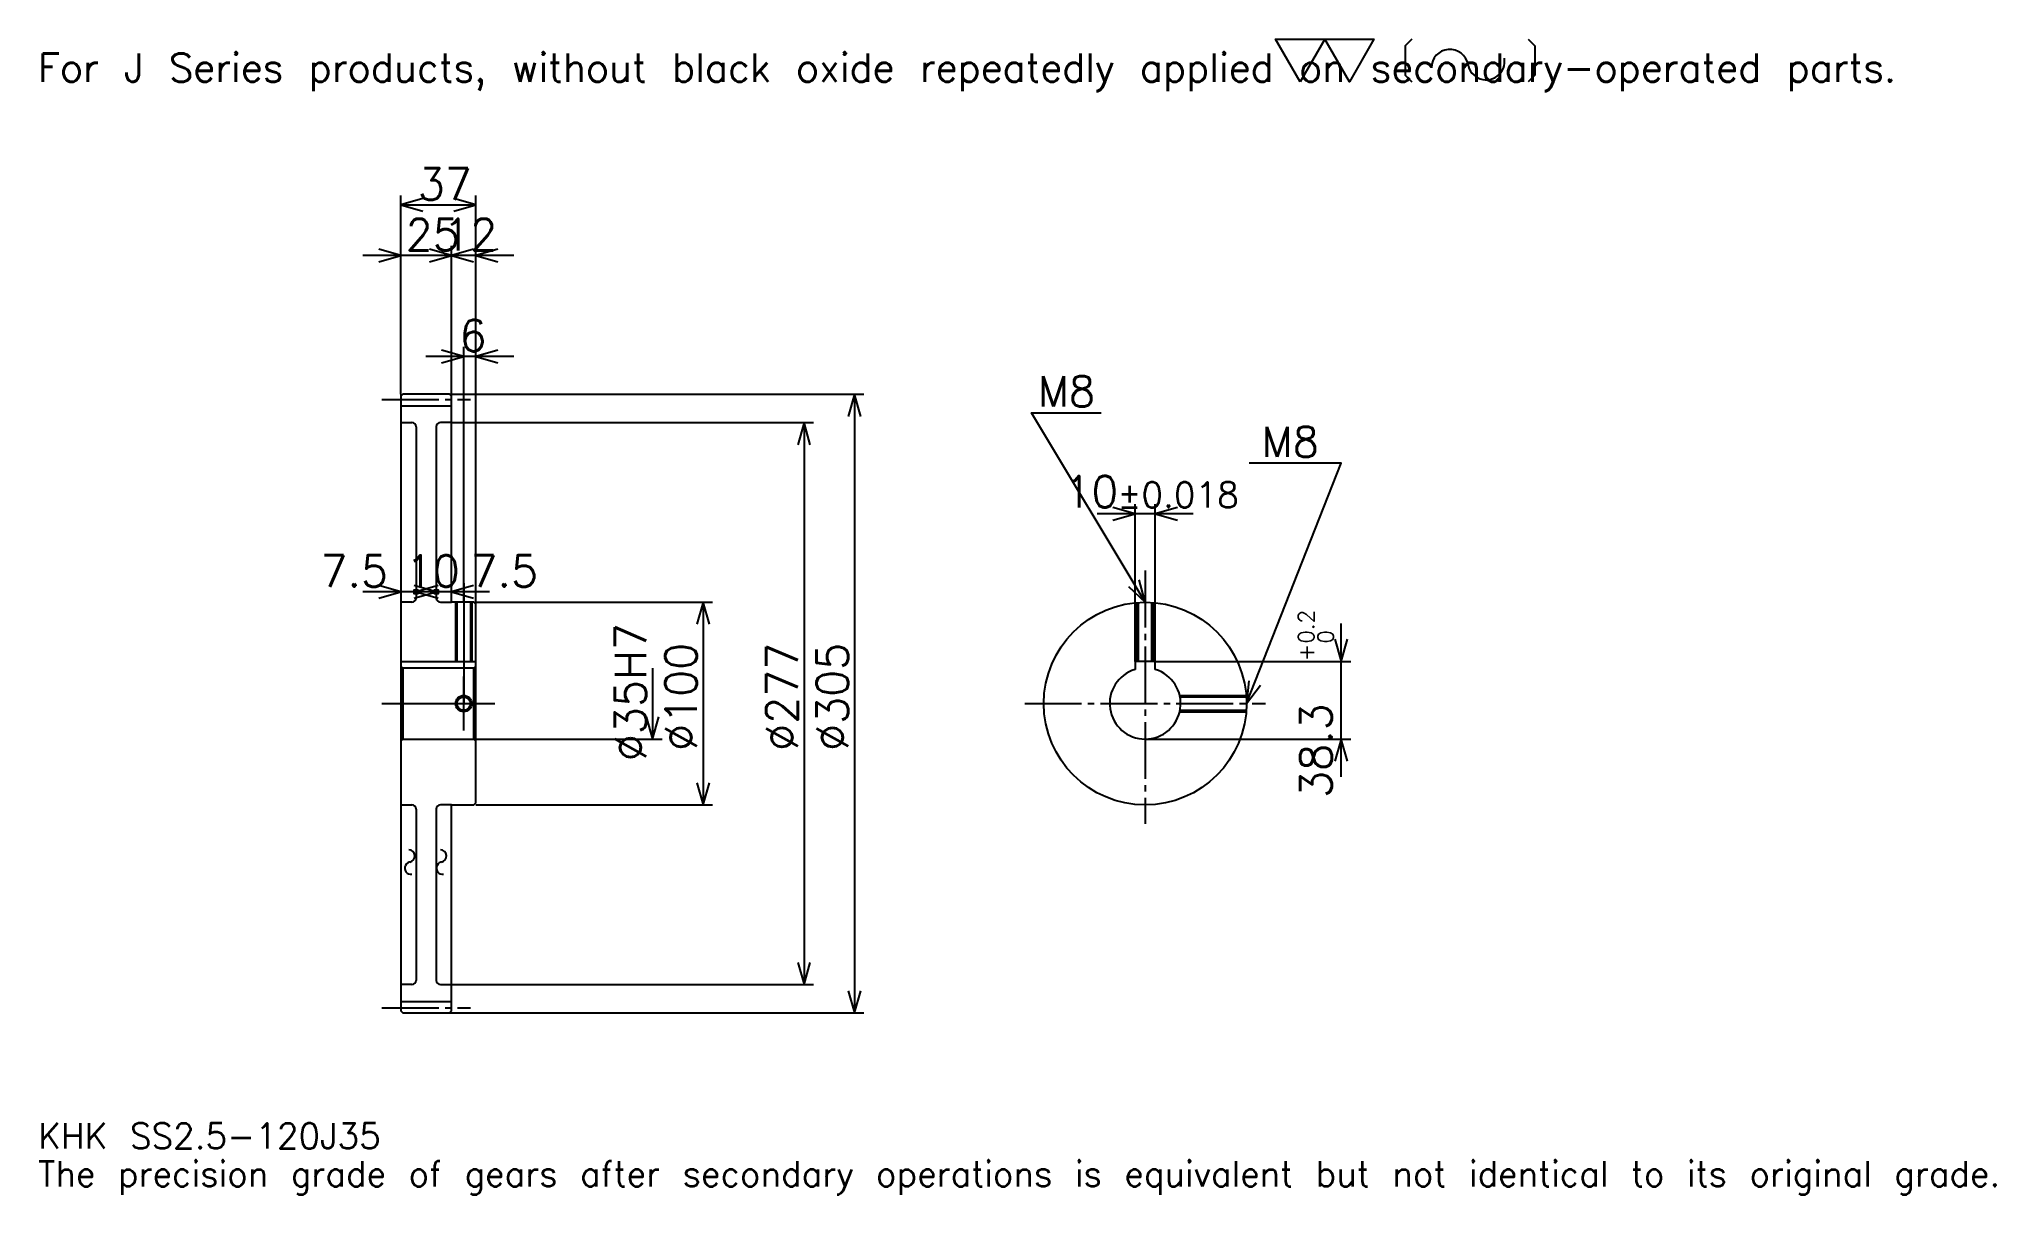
# Model space of a CAD drawing. Extents: x 32 to 997, y 11 to 581.
import ezdxf

# ---------------------------------------------------------------- set-up
doc = ezdxf.new("R2010")
doc.units = 0
doc.linetypes.add('DASHDOT', pattern=[37.346939, 28.010204, -3.112245, 3.112245, -3.112245])
doc.layers.get('0').update_dxf_attribs({"linetype": 'CONTINUOUS'})
doc.layers.add('DASHDOT', color=6, linetype='DASHDOT')
doc.styles.add('KANJI', font='TXT', dxfattribs={"bigfont": 'BIGFONT'})

msp = doc.modelspace()

# ---------------------------------------------------------------- linework, layer by layer
at = {"color": 5}
for p, q in [((210.045914, 406.147949), (210.045914, 504.183655)), ((247.045914, 406.147949), (247.045914, 504.183655)), ((210.045914, 499.51532), (247.045914, 499.51532)), ((253.719391, 474.617371), (191.372437, 474.617371)), ((265.719391, 474.617371), (216.372437, 474.617371)), ((235.045914, 406.147949), (235.045914, 479.285706)), ((265.719391, 424.821411), (222.372437, 424.821411)), ((241.045914, 406.147949), (241.045914, 429.489807)), ((210.045914, 406.147949), (210.045914, 405.147949)), ((234.045914, 406.147949), (247.045914, 406.147949)), ((235.045914, 405.147949), (235.045914, 406.147949)), ((241.045914, 303.647949), (241.045914, 406.147949)), ((241.045914, 303.647949), (241.045914, 406.147949)), ((247.045914, 406.147949), (438.448975, 406.147949)), ((247.045914, 302.647949), (247.045914, 406.147949)), ((433.780609, 406.147949), (433.780609, 101.147964)), ((235.045914, 392.147949), (247.045914, 392.147949)), ((247.045914, 392.147949), (413.551025, 392.147949)), ((408.882629, 392.147949), (408.882629, 115.147964)), ((572.147949, 274.447968), (572.147949, 351.887756)), ((582.147949, 274.447968), (582.147949, 351.887756)), ((600.821411, 347.219391), (553.474487, 347.219391)), ((236.219391, 308.760193), (191.372437, 308.760193)), ((246.219391, 308.760193), (198.872437, 308.760193)), ((253.719391, 308.760193), (208.872452, 308.760193)), ((247.045914, 303.647949), (363.755096, 303.647949)), ((359.086731, 303.647949), (359.086731, 203.647964)), ((673.831665, 217.474487), (673.831665, 293.121429)), ((334.188782, 271.147949), (334.188782, 236.147964)), ((582.147949, 274.447968), (678.5, 274.447968)), ((247.045914, 236.147964), (338.857147, 236.147964)), ((577.147949, 236.147964), (678.5, 236.147964)), ((247.045914, 203.647964), (363.755096, 203.647964)), ((235.045914, 115.147964), (247.045914, 115.147964)), ((247.045914, 115.147964), (413.551025, 115.147964)), ((234.045914, 101.147964), (247.045914, 101.147964)), ((247.045914, 101.147964), (438.448975, 101.147964))]:
    msp.add_line(p, q, dxfattribs=at)
at = {"color": 4}
for p, q in [((210.045914, 400.522949), (235.045914, 400.522949)), ((210.045914, 392.147949), (215.545914, 392.147949)), ((217.545914, 390.147949), (217.545914, 305.647949)), ((227.545914, 390.147949), (227.545914, 305.647949)), ((235.045914, 392.147949), (229.545914, 392.147949)), ((215.545914, 303.647949), (210.045914, 303.647949)), ((229.545914, 303.647949), (235.045914, 303.647949)), ((210.045914, 274.447968), (247.045914, 274.447968)), ((247.045914, 272.147949), (246.045914, 271.147949)), ((210.045914, 235.147964), (211.045914, 236.147964)), ((247.045914, 235.147964), (246.045914, 236.147964)), ((210.045914, 203.647964), (215.545914, 203.647964)), ((235.045914, 203.647964), (229.545914, 203.647964)), ((217.545914, 201.647964), (217.545914, 117.147964)), ((227.545914, 201.647964), (227.545914, 117.147964)), ((215.545914, 115.147964), (210.045914, 115.147964)), ((210.045914, 106.772964), (235.045914, 106.772964)), ((229.545914, 115.147964), (235.045914, 115.147964))]:
    msp.add_line(p, q, dxfattribs=at)
at = {"color": 7}
for points in [[(653.571411, 560.204102), (641.433655, 581.242859), (689.98468, 581.242859), (677.846924, 560.204102), (665.709167, 581.242859), (653.571411, 560.204102)], [(708.595886, 581.242859), (705.359192, 578.006165), (705.359192, 563.440857), (708.595886, 560.204102)], [(766.047974, 581.242859), (769.284668, 578.006165), (769.284668, 563.440857), (766.047974, 560.204102)]]:
    msp.add_lwpolyline(points, dxfattribs=at)
at = {"color": 5}
for points in [[(220.938766, 502.627563), (210.045914, 499.51532), (220.938766, 496.403076)], [(236.153061, 496.403076), (247.045914, 499.51532), (236.153061, 502.627563)], [(199.153061, 471.505127), (210.045914, 474.617371), (199.153061, 477.729614)], [(224.153061, 471.505127), (235.045914, 474.617371), (224.153061, 477.729614)], [(245.938766, 477.729614), (235.045914, 474.617371), (245.938766, 471.505127)], [(257.938782, 477.729614), (247.045914, 474.617371), (257.938782, 471.505127)], [(230.153061, 421.709167), (241.045914, 424.821411), (230.153061, 427.933655)], [(257.938782, 427.933655), (247.045914, 424.821411), (257.938782, 421.709167)], [(436.892853, 395.255127), (433.780609, 406.147949), (430.668365, 395.255127)], [(577.147949, 303.647949), (521.127563, 397.01532), (555.362244, 397.01532)], [(411.994873, 381.255096), (408.882629, 392.147949), (405.770386, 381.255096)], [(627.147949, 253.647964), (673.831604, 372.117371), (628.392822, 372.117371)], [(561.255127, 344.107147), (572.147949, 347.219391), (561.255127, 350.331635)], [(593.040833, 350.331635), (582.147949, 347.219391), (593.040833, 344.107147)], [(199.153061, 305.647949), (210.045914, 308.760193), (199.153061, 311.872437)], [(217.545914, 308.760193), (216.612244, 309.693878), (218.479584, 309.693878), (218.479584, 307.826538), (216.612244, 307.826538), (216.612244, 309.693878), (217.545914, 308.760193), (218.479584, 307.826538), (218.479584, 309.693878), (217.545914, 308.760193)], [(216.653061, 305.647949), (227.545914, 308.760193), (216.653061, 311.872437)], [(228.438766, 311.872437), (217.545914, 308.760193), (228.438766, 305.647949)], [(227.545914, 308.760193), (226.612244, 309.693878), (228.479584, 309.693878), (228.479584, 307.826538), (226.612244, 307.826538), (226.612244, 309.693878), (227.545914, 308.760193), (228.479584, 307.826538), (228.479584, 309.693878), (227.545914, 308.760193)], [(245.938766, 311.872437), (235.045914, 308.760193), (245.938766, 305.647949)], [(568.874878, 311.387268), (577.147949, 303.647949), (574.212341, 314.589752)], [(362.198975, 292.755096), (359.086731, 303.647949), (355.974487, 292.755096)], [(670.719421, 285.34082), (673.831665, 274.447968), (676.943909, 285.34082)], [(628.245972, 264.92337), (627.147949, 253.647964), (634.037048, 262.641357)], [(331.076538, 247.040817), (334.188782, 236.147964), (337.301025, 247.040817)], [(676.943909, 225.255112), (673.831665, 236.147964), (670.719421, 225.255112)], [(355.974487, 214.540817), (359.086731, 203.647964), (362.198975, 214.540817)], [(405.770386, 126.040825), (408.882629, 115.147964), (411.994873, 126.040825)], [(430.668365, 112.040817), (433.780609, 101.147964), (436.892853, 112.040817)]]:
    msp.add_lwpolyline(points, dxfattribs=at)
at = {"color": 4}
for points in [[(235.045914, 405.147949), (234.045914, 406.147949), (211.045914, 406.147949), (210.045914, 405.147949), (210.045914, 235.147964)], [(210.045914, 235.147964), (210.045914, 102.147964), (211.045914, 101.147964), (234.045914, 101.147964), (235.045914, 102.147964), (235.045914, 203.647964), (246.045914, 203.647964), (247.045914, 204.647964), (247.045914, 302.647949), (246.045914, 303.647949), (235.045914, 303.647949), (235.045914, 405.147949)], [(237.045914, 303.647949), (237.045914, 274.447968)], [(237.720917, 303.647949), (237.720917, 274.447968)], [(244.370911, 303.647949), (244.370911, 274.447968)], [(245.045914, 303.647949), (245.045914, 274.447968)], [(573.147949, 274.447968), (573.147949, 303.487701)], [(573.822937, 274.447968), (573.822937, 303.537292)], [(580.472961, 274.447968), (580.472961, 303.537292)], [(581.147949, 274.447968), (581.147949, 303.487701)], [(210.045914, 272.147949), (211.045914, 271.147949), (211.045914, 236.147964), (246.045914, 236.147964), (246.045914, 271.147949), (211.045914, 271.147949)], [(582.147949, 270.418488), (582.147949, 274.447968), (572.147949, 274.447968), (572.147949, 270.418488)], [(594.184692, 257.647949), (626.987732, 257.647949)], [(594.329163, 256.972961), (627.037292, 256.972961)], [(594.184692, 249.647964), (626.987732, 249.647964)], [(594.329163, 250.322968), (627.037292, 250.322968)]]:
    msp.add_lwpolyline(points, dxfattribs=at)
for centre, radius in [((577.147949, 253.647964), 50), ((241.045914, 253.647964), 3.325)]:
    msp.add_circle(centre, radius, dxfattribs=at)
at = {"color": 7}
msp.add_circle((241.045914, 253.647964), 4, dxfattribs=at)
for centre, radius, start, end in [((727.409424, 567.119751), 9.103316, 10, 180), ((745.339478, 570.281311), 9.103316, 180, 10), ((215.007278, 172.511841), 3.034439, 90, 280), ((213.95343, 178.488525), 3.034439, 280, 90), ((230.609314, 172.511841), 3.034439, 90, 280), ((229.555466, 178.488525), 3.034439, 280, 90)]:
    msp.add_arc(centre, radius, start, end, dxfattribs=at)
at = {"color": 4}
for centre, radius, start, end in [((215.545914, 390.147949), 2, 0, 90), ((229.545914, 390.147949), 2, 90, 180), ((215.545914, 305.647949), 2, 270, 0), ((229.545914, 305.647949), 2, 180, 270), ((577.147949, 253.647964), 17.5, 106.601549926, 73.398450074), ((215.545914, 201.647964), 2, 0, 90), ((229.545914, 201.647964), 2, 90, 180), ((215.545914, 117.147964), 2, 270, 0), ((229.545914, 117.147964), 2, 180, 270)]:
    msp.add_arc(centre, radius, start, end, dxfattribs=at)
at = {"layer": 'DASHDOT', "color": 7}
for p, q in [((200.709183, 403.647949), (244.382645, 403.647949)), ((577.147949, 319.209198), (577.147949, 194.311234)), ((241.045914, 303.647949), (241.045914, 253.647964)), ((200.709183, 253.647964), (256.38266, 253.647964)), ((517.811218, 253.647964), (636.48468, 253.647964)), ((200.709183, 103.647964), (244.382645, 103.647964))]:
    msp.add_line(p, q, dxfattribs=at)
for points in [[(241.045914, 312.984711), (241.045914, 265.111237)], [(241.045914, 240.311234), (241.045914, 266.984711)], [(227.709183, 253.647964), (254.382645, 253.647964)]]:
    msp.add_lwpolyline(points, dxfattribs=at)

# ---------------------------------------------------------------- texts
at = {"color": 7, "style": 'KANJI'}
for s, height, p in [('For J Series products, without black oxide repeatedly applied on secondary-operated parts.', 14.005102, (31.12245, 560.204102)), ('37', 15.561224, (218.431122, 502.005096)), ('25', 15.561224, (212.431122, 477.107147)), ('12', 15.561224, (230.931122, 477.107147)), ('6', 15.561224, (238.98851, 427.311218)), ('M8', 14.938776, (524.239807, 400.127563)), ('M8', 14.938776, (634.61731, 375.229614)), ('10', 15.561224, (537.245911, 350.331635)), ('%%p0.018', 12.44898, (563.54248, 350.331635)), ('7.5', 15.561224, (170.364792, 311.25)), ('10', 15.561224, (212.431122, 311.25)), ('7.5', 15.561224, (244.382645, 311.25)), ('KHK SS2.5-120J35', 12.44898, (31.12245, 34.234695)), ('The precision grade of gears after secondary operations is equivalent but not identical to its original grade.', 12.44898, (31.12245, 15.561225))]:
    msp.add_text(s, height=height, dxfattribs=at).set_placement(p)
for s, height, p in [('%%c35H7', 15.561224, (331.076538, 225.248734)), ('0.2', 7.780612, (660.448975, 283.166748)), ('%%c100', 15.561224, (355.974487, 230.306122)), ('%%c277', 15.561224, (405.770386, 230.306122)), ('%%c305', 15.561224, (430.668365, 230.306122)), ('+', 7.780612, (660.448975, 274.452484)), ('0', 7.780612, (670.096985, 283.166748)), ('38.3', 15.561224, (669.163269, 207.097336))]:
    msp.add_text(s, height=height, rotation=90, dxfattribs=at).set_placement(p)

doc.saveas('drawing.dxf')
